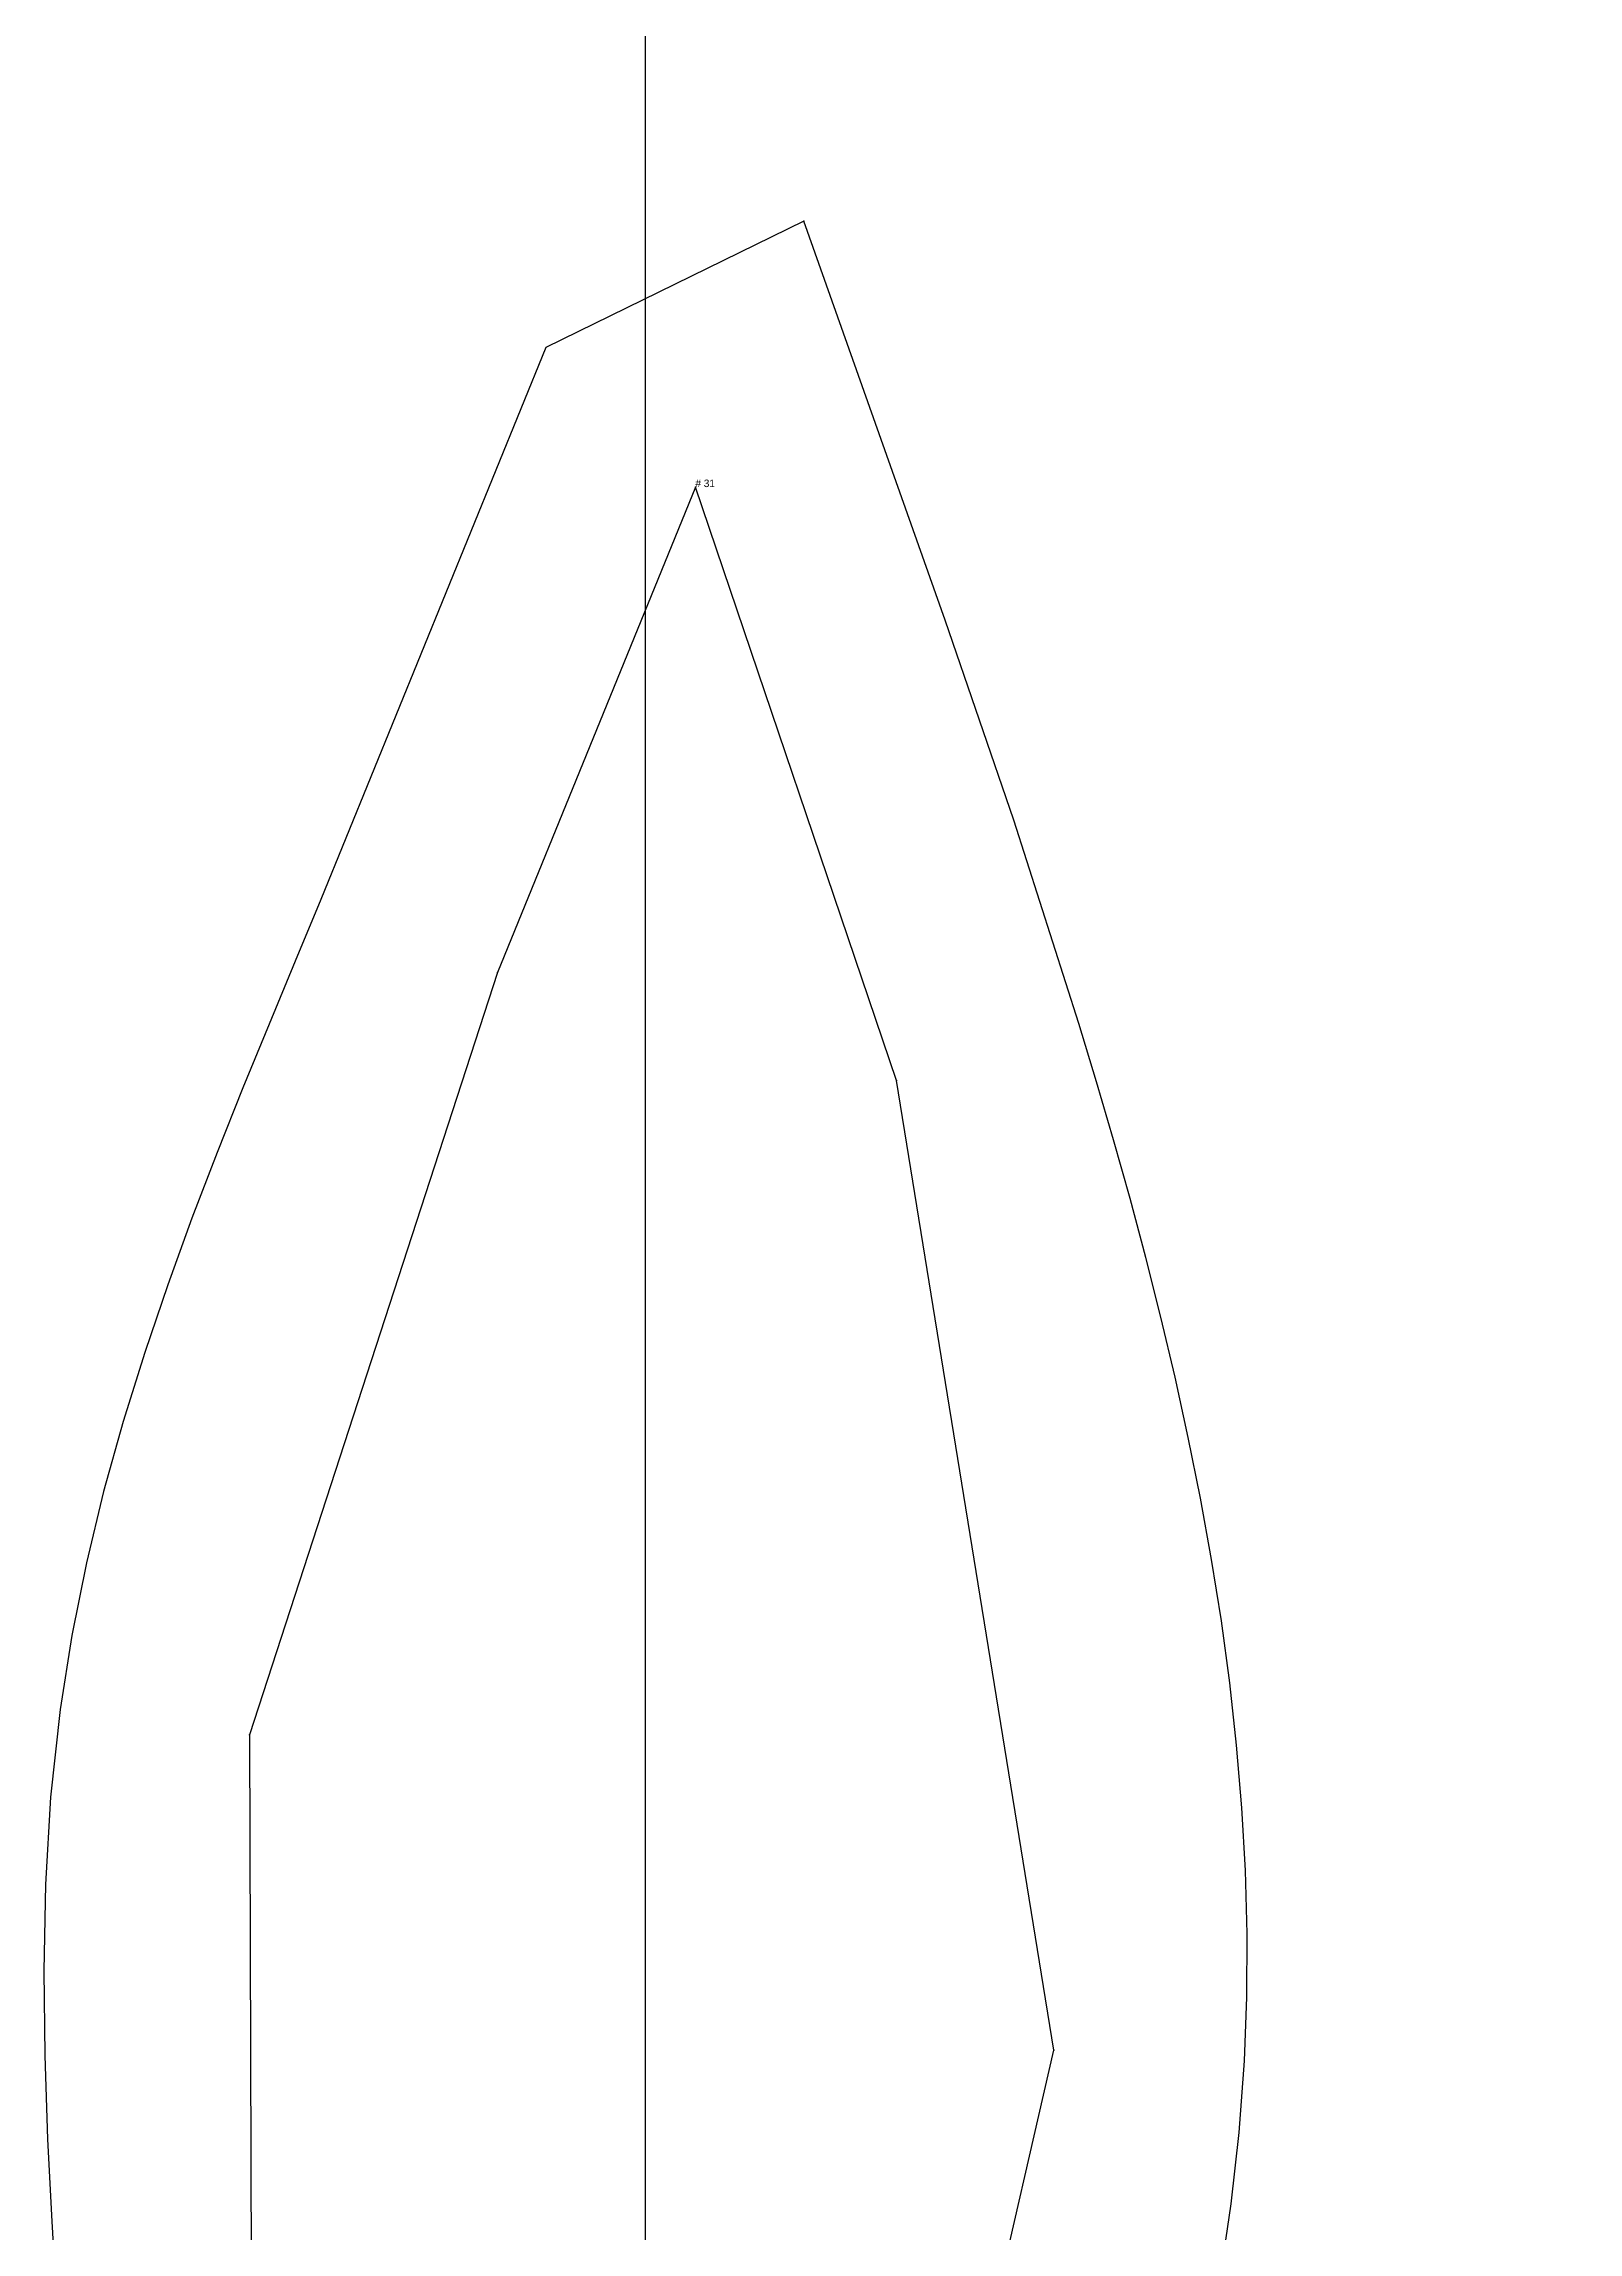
# Model space of a CAD drawing. Extents: x -200 to 162, y 0 to 712.
# Drawn here: x 58.3 to 109.3, y 598 to 670.7 of the extents above; entities that cross this region are included whole.
import ezdxf

# ---------------------------------------------------------------- set-up
doc = ezdxf.new("R2010")
doc.units = 0

# ---------------------------------------------------------------- blocks, each defined once
blk = doc.blocks.new('Pattern_3123086_M')
at = {"layer": '1'}
blk.add_lwpolyline([(85.548515, 576.370239), (91.892113, 604.021484), (86.670181, 636.256653), (79.97998, 655.976624), (73.401299, 639.845276), (65.153069, 614.509521), (65.225769, 593.359253), (65.640358, 583.880188), (73.75679, 579.24176)], close=True, dxfattribs=at)
at = {"layer": '14'}
blk.add_lwpolyline([(97.452377, 596.575256), (97.792419, 598.915527), (98.05587, 601.28241), (98.233185, 603.665466), (98.313461, 605.785767), (98.323441, 607.893372), (98.267517, 609.993103), (98.149803, 612.083374), (97.974373, 614.163391), (97.745079, 616.233582), (97.466034, 618.291443), (97.140945, 620.337402), (96.773544, 622.37085), (96.367668, 624.390686), (95.92659, 626.397644), (95.454247, 628.389771), (94.953796, 630.367676), (94.428955, 632.329834), (93.883018, 634.276123), (93.319702, 636.204529), (92.732582, 638.146912), (90.56311, 644.902222), (88.282928, 651.550476), (83.586029, 664.818909), (75.01297, 660.612793), (67.532135, 642.269348), (66.679626, 640.225037), (65.807266, 638.126221), (64.938805, 636.005981), (64.081047, 633.85614), (63.243927, 631.675049), (62.436543, 629.457703), (61.67123, 627.207581), (60.957687, 624.918823), (60.307411, 622.590088), (59.732441, 620.220398), (59.244785, 617.807434), (58.856094, 615.343445), (58.543388, 612.428284), (58.37196, 609.526306), (58.316097, 606.663208), (58.34914, 603.841492), (58.44582, 601.06427), (58.582207, 598.334167), (58.735126, 595.661987)], dxfattribs=at)
at = {"layer": '2'}
for p in [(83.586029, 664.818909), (83.586029, 664.818909), (79.97998, 655.976624), (79.97998, 655.976624)]:
    blk.add_point(p, dxfattribs=at)
at = {"layer": '3'}
for p in [(73.401299, 639.845276), (73.401299, 639.845276), (86.670181, 636.256653), (86.670181, 636.256653), (65.153069, 614.509521), (65.153069, 614.509521), (91.892113, 604.021484), (91.892113, 604.021484)]:
    blk.add_point(p, dxfattribs=at)
at = {"layer": '7'}
blk.add_line((78.319931, 526.173462), (78.319931, 706.173462), dxfattribs=at)
at = {"layer": '84'}
blk.add_lwpolyline([(85.548515, 576.370239), (91.892113, 604.021484), (86.670181, 636.256653), (79.97998, 655.976624), (79.97998, 655.976624), (73.401299, 639.845276), (65.153069, 614.509521), (65.225769, 593.359253), (65.640358, 583.880188), (65.640358, 583.880188), (73.75679, 579.24176), (85.548515, 576.370239)], close=True, dxfattribs=at)
at = {"layer": '1'}
blk.add_text('# 31', height=0.25, dxfattribs=at).set_placement((79.97998, 655.976624))

msp = doc.modelspace()

# ---------------------------------------------------------------- block references
at = {"layer": '1'}
msp.add_blockref('Pattern_3123086_M', (0, 0), dxfattribs=at)

doc.saveas('drawing.dxf')
